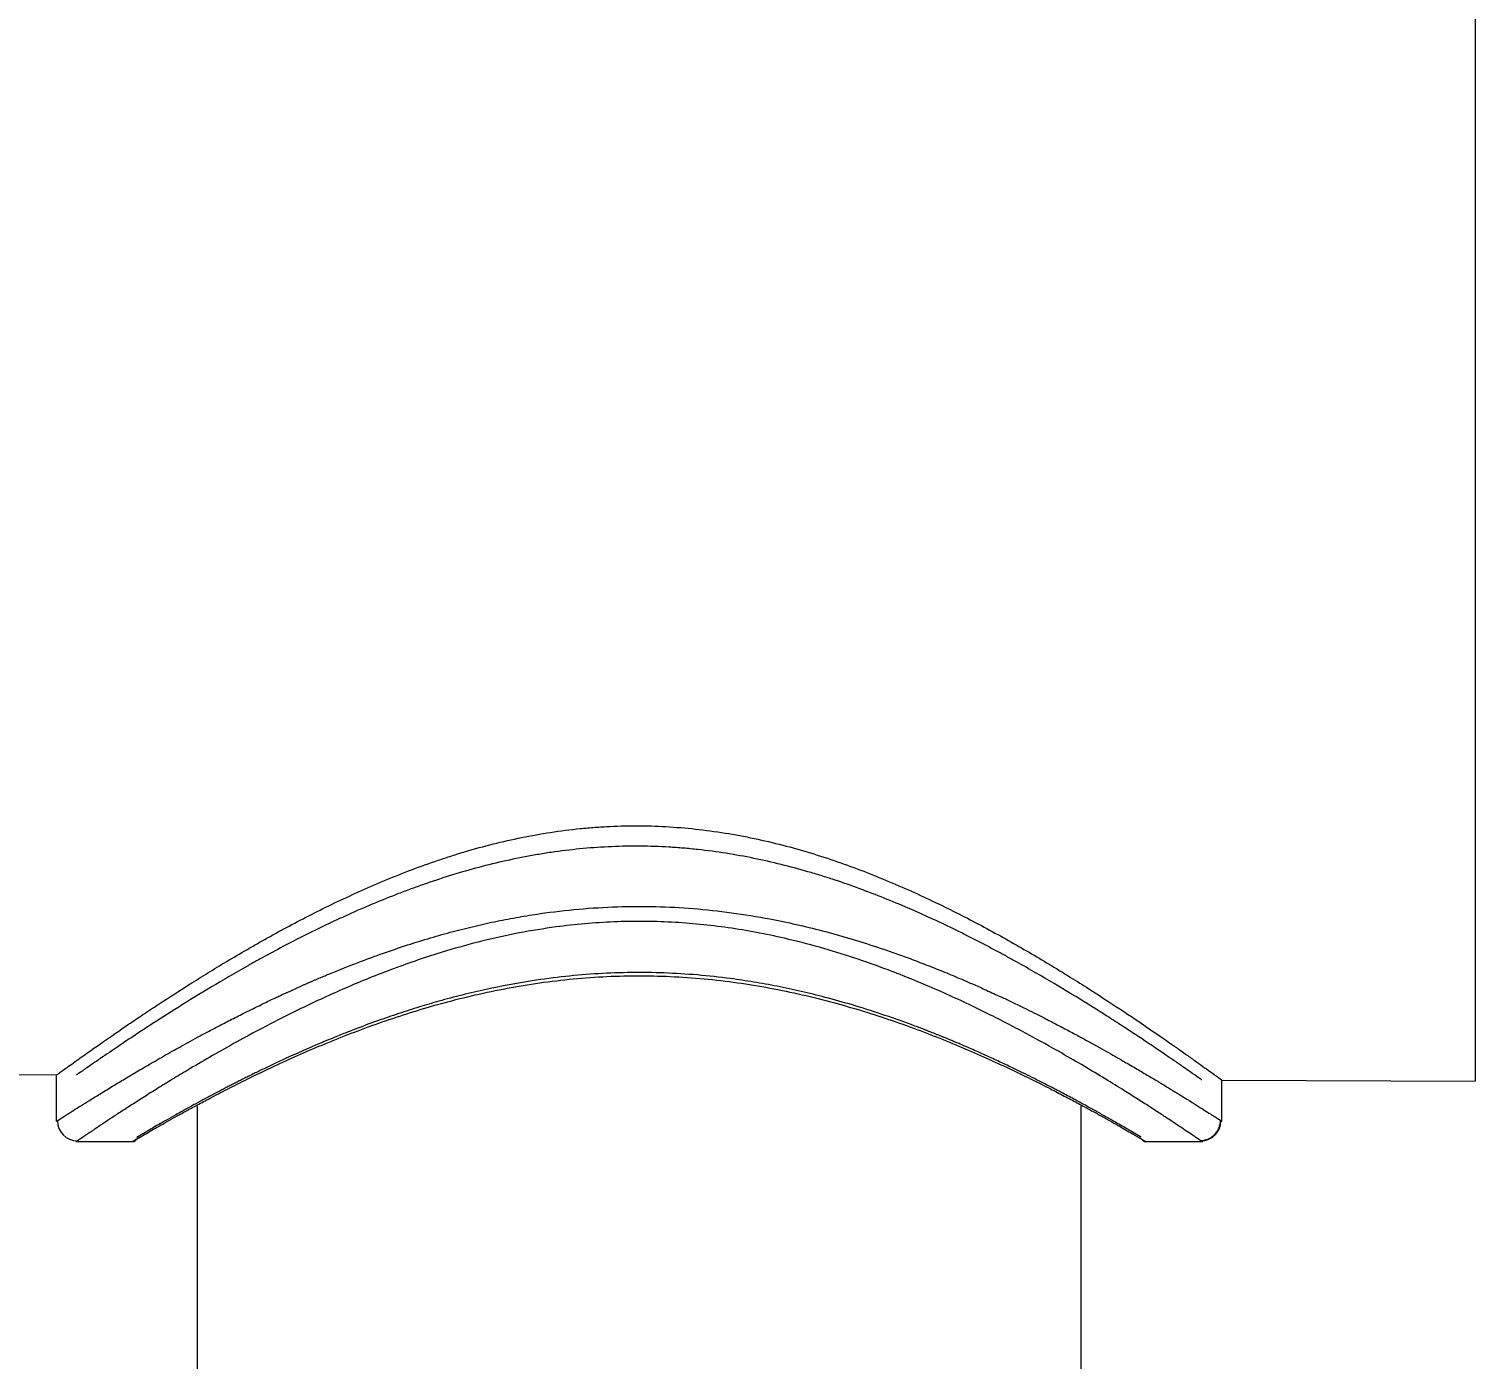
# Model space of a CAD drawing. Header units: millimetres. Extents: x 2433 to 4809, y -10272 to -6912.
# Drawn here: x 3178.81 to 3214.8, y -8598.64 to -8565.55 of the extents above; entities that cross this region are included whole.
import ezdxf

# ---------------------------------------------------------------- set-up
doc = ezdxf.new("R2010")
doc.units = ezdxf.units.MM
doc.layers.add('DIM', color=3, linetype='Continuous', lineweight=13)
doc.styles.add('ARIAL', font='arial.ttf')
doc.dimstyles.get("Standard").update_dxf_attribs({"dimtxt": 15, "dimasz": 15, "dimexe": 0.18, "dimexo": 0.0625, "dimgap": 4, "dimtad": 0, "dimtih": 1, "dimtoh": 1, "dimdec": 1, "dimdsep": 46, "dimtxsty": 'ARIAL', "dimcen": 0, "dimclrd": 3, "dimclre": 3, "dimclrt": 3, "dimadec": 0, "dimazin": 0, "dimtfac": 1, "dimtdec": 1, "dimtofl": 0, "dimtmove": 0, "dimatfit": 3, "dimfxl": 1, "dimtolj": 1, "dimtzin": 0, "dimarcsym": 0})

# ---------------------------------------------------------------- blocks, each defined once
blk = doc.blocks.new('*D43')
at = {"layer": 'Defpoints', "color": 0, "transparency": 16777216}
for p in [(3193.999, -7897.186), (3599.118, -9941.356), (3679.627, -9941.356)]:
    blk.add_point(p, dxfattribs=at)
at = {"layer": 'DIM', "color": 3, "lineweight": -2, "transparency": 16777216}
for p, q in [((3194.062, -7897.186), (3679.807, -7897.186)), ((3679.627, -7915.186), (3679.627, -8902.472)), ((3679.627, -9923.356), (3679.627, -8936.071)), ((3599.18, -9941.356), (3679.807, -9941.356))]:
    blk.add_line(p, q, dxfattribs=at)
at = {"layer": 'DIM', "color": 3, "transparency": 16777216}
for points in [[(3676.627, -7915.186), (3682.627, -7915.186), (3679.627, -7897.186)], [(3676.627, -9923.356), (3682.627, -9923.356), (3679.627, -9941.356)]]:
    blk.add_solid(points, dxfattribs=at)
at = {"layer": 'DIM', "color": 3, "transparency": 16777216, "insert": (3679.627, -8919.271), "char_height": 18, "attachment_point": 5, "style": 'ARIAL'}
blk.add_mtext('\\A1;(2280)', dxfattribs=at)

msp = doc.modelspace()

# ---------------------------------------------------------------- linework, layer by layer
at = {"linetype": 'Continuous', "lineweight": 18}
for p, q in [((3214.799, -8551.725), (3214.799, -8591.725)), ((3146.987, -8591.427), (3179.504, -8591.57)), ((3179.499, -8592.725), (3179.499, -8591.574)), ((3208.495, -8591.697), (3214.799, -8591.725)), ((3208.499, -8592.725), (3208.499, -8591.701)), ((3182.999, -8592.355), (3182.999, -9061.476)), ((3204.999, -9061.476), (3204.999, -8592.341)), ((3206.593, -8593.221), (3206.599, -8593.225)), ((3179.979, -8593.225), (3181.431, -8593.225)), ((3206.566, -8593.225), (3208.023, -8593.225))]:
    msp.add_line(p, q, dxfattribs=at)
for centre, major_axis, ratio, start_param, end_param in [((3180.022, -8592.71), (0.277, -0.416), 0.99765, 4.12589, 5.694515), ((3207.977, -8592.71), (0.277, 0.416), 0.997724, 3.730242, 5.298935), ((3181.405, -8593.122), (0.0507, -0.0862), 0.999408, 0.182879, 0.493111)]:
    msp.add_ellipse(centre, major_axis=major_axis, ratio=ratio, start_param=start_param, end_param=end_param, dxfattribs=at)
for points, knots in [([(3179.499, -8591.574), (3179.499, -8591.574), (3179.525, -8591.555), (3179.626, -8591.482), (3179.701, -8591.427), (3179.85, -8591.321), (3179.905, -8591.281), (3179.998, -8591.215), (3180.03, -8591.192), (3180.098, -8591.143), (3180.133, -8591.118), (3180.317, -8590.988), (3180.485, -8590.87), (3180.861, -8590.608), (3181.069, -8590.465), (3181.409, -8590.233), (3181.528, -8590.153), (3181.712, -8590.03), (3181.775, -8589.988), (3181.903, -8589.903), (3181.968, -8589.86), (3182.298, -8589.644), (3182.577, -8589.464), (3183.166, -8589.094), (3183.475, -8588.904), (3183.962, -8588.614), (3184.128, -8588.517), (3184.382, -8588.37), (3184.468, -8588.321), (3184.642, -8588.222), (3184.73, -8588.173), (3185.173, -8587.927), (3185.54, -8587.732), (3186.295, -8587.35), (3186.685, -8587.163), (3187.491, -8586.803), (3187.907, -8586.629), (3188.554, -8586.385), (3188.773, -8586.306), (3189.108, -8586.192), (3189.221, -8586.155), (3189.448, -8586.083), (3189.561, -8586.048), (3190.133, -8585.879), (3190.599, -8585.761), (3191.55, -8585.567), (3192.035, -8585.492), (3192.592, -8585.436), (3192.654, -8585.43), (3192.779, -8585.419), (3192.966, -8585.404), (3193.152, -8585.393), (3193.524, -8585.375), (3193.771, -8585.37), (3194.513, -8585.376), (3195.004, -8585.407), (3195.739, -8585.492), (3195.984, -8585.526), (3196.289, -8585.577), (3196.35, -8585.588), (3196.471, -8585.61), (3196.653, -8585.644), (3196.833, -8585.681), (3197.429, -8585.81), (3197.892, -8585.934), (3198.797, -8586.214), (3199.238, -8586.369), (3199.776, -8586.578), (3199.937, -8586.642), (3200.096, -8586.708), (3200.202, -8586.752), (3200.255, -8586.774), (3200.518, -8586.885), (3200.724, -8586.976), (3201.33, -8587.254), (3201.72, -8587.444), (3202.472, -8587.831), (3202.835, -8588.028), (3203.536, -8588.422), (3203.874, -8588.619), (3204.24, -8588.84), (3204.28, -8588.864), (3204.361, -8588.913), (3204.401, -8588.937), (3204.521, -8589.01), (3204.757, -8589.156), (3204.983, -8589.298), (3205.423, -8589.577), (3205.7, -8589.757), (3206.221, -8590.102), (3206.464, -8590.266), (3206.918, -8590.576), (3207.127, -8590.721), (3207.342, -8590.872), (3207.365, -8590.888), (3207.412, -8590.921), (3207.48, -8590.969), (3207.632, -8591.077), (3207.75, -8591.161), (3207.969, -8591.317), (3208.093, -8591.406), (3208.243, -8591.515), (3208.287, -8591.547), (3208.345, -8591.588), (3208.362, -8591.601), (3208.386, -8591.619), (3208.394, -8591.624), (3208.409, -8591.635), (3208.415, -8591.64), (3208.473, -8591.682), (3208.499, -8591.701), (3208.499, -8591.701)], [0, 0, 0, 0, 0.031252, 0.031252, 0.062505, 0.062505, 0.078131, 0.078131, 0.085944, 0.085944, 0.093757, 0.093757, 0.12501, 0.12501, 0.156262, 0.156262, 0.171888, 0.171888, 0.179701, 0.179701, 0.187515, 0.187515, 0.218767, 0.218767, 0.250019, 0.250019, 0.265646, 0.265646, 0.273459, 0.273459, 0.281272, 0.281272, 0.312524, 0.312524, 0.343777, 0.343777, 0.375029, 0.375029, 0.390655, 0.390655, 0.398468, 0.398468, 0.406281, 0.406281, 0.437534, 0.437534, 0.468786, 0.468786, 0.472693, 0.472693, 0.476599, 0.484413, 0.484413, 0.500039, 0.500039, 0.531291, 0.531291, 0.546917, 0.546917, 0.550824, 0.550824, 0.55473, 0.562544, 0.562544, 0.593796, 0.593796, 0.625048, 0.625048, 0.632862, 0.636768, 0.636768, 0.640675, 0.640675, 0.656301, 0.656301, 0.687553, 0.687553, 0.718806, 0.718806, 0.750058, 0.750058, 0.753965, 0.753965, 0.757871, 0.757871, 0.765684, 0.781311, 0.781311, 0.812563, 0.812563, 0.843815, 0.843815, 0.875068, 0.875068, 0.878974, 0.878974, 0.882881, 0.890694, 0.90632, 0.90632, 0.937573, 0.937573, 0.953199, 0.953199, 0.961012, 0.961012, 0.964919, 0.964919, 0.968825, 0.968825, 1, 1, 1, 1]), ([(3207.999, -8591.695), (3207.999, -8591.695), (3207.975, -8591.678), (3207.878, -8591.61), (3207.806, -8591.559), (3207.664, -8591.46), (3207.611, -8591.423), (3207.522, -8591.362), (3207.476, -8591.329), (3207.426, -8591.295), (3207.392, -8591.272), (3207.375, -8591.26), (3207.217, -8591.151), (3207.055, -8591.04), (3206.694, -8590.797), (3206.495, -8590.663), (3206.167, -8590.448), (3206.054, -8590.373), (3205.876, -8590.258), (3205.816, -8590.22), (3205.723, -8590.16), (3205.692, -8590.14), (3205.63, -8590.1), (3205.598, -8590.08), (3205.312, -8589.899), (3205.043, -8589.731), (3204.476, -8589.386), (3204.178, -8589.209), (3203.709, -8588.939), (3203.549, -8588.848), (3203.303, -8588.711), (3203.179, -8588.643), (3203.052, -8588.574), (3202.968, -8588.528), (3202.925, -8588.505), (3202.539, -8588.299), (3202.186, -8588.117), (3201.456, -8587.761), (3201.079, -8587.587), (3200.302, -8587.251), (3199.901, -8587.09), (3199.279, -8586.862), (3199.068, -8586.788), (3198.799, -8586.699), (3198.745, -8586.682), (3198.637, -8586.647), (3198.582, -8586.63), (3198.419, -8586.579), (3198.309, -8586.546), (3197.758, -8586.387), (3197.31, -8586.275), (3196.397, -8586.089), (3195.932, -8586.015), (3195.34, -8585.951), (3195.22, -8585.939), (3195.041, -8585.924), (3194.981, -8585.92), (3194.861, -8585.911), (3194.562, -8585.892), (3194.264, -8585.882), (3193.55, -8585.876), (3193.077, -8585.896), (3192.371, -8585.961), (3192.136, -8585.989), (3191.784, -8586.038), (3191.667, -8586.056), (3191.492, -8586.085), (3191.434, -8586.095), (3191.317, -8586.115), (3191.259, -8586.126), (3190.738, -8586.224), (3190.287, -8586.33), (3189.406, -8586.573), (3188.976, -8586.71), (3188.503, -8586.878), (3188.451, -8586.896), (3188.347, -8586.934), (3188.294, -8586.953), (3188.139, -8587.011), (3188.036, -8587.051), (3187.73, -8587.169), (3187.53, -8587.251), (3186.941, -8587.499), (3186.563, -8587.671), (3185.831, -8588.021), (3185.478, -8588.199), (3184.966, -8588.469), (3184.798, -8588.559), (3184.552, -8588.695), (3184.47, -8588.74), (3184.309, -8588.83), (3184.228, -8588.875), (3183.833, -8589.099), (3183.534, -8589.275), (3182.966, -8589.617), (3182.698, -8589.782), (3182.194, -8590.1), (3181.958, -8590.251), (3181.629, -8590.466), (3181.523, -8590.536), (3181.371, -8590.636), (3181.321, -8590.669), (3181.225, -8590.733), (3181.178, -8590.765), (3180.95, -8590.917), (3180.789, -8591.027), (3180.509, -8591.219), (3180.39, -8591.301), (3180.245, -8591.401), (3180.202, -8591.43), (3180.156, -8591.463), (3180.148, -8591.469), (3180.131, -8591.48), (3180.107, -8591.497), (3180.086, -8591.512), (3180.024, -8591.555), (3179.999, -8591.572), (3179.999, -8591.572)], [0, 0, 0, 0, 0.03125, 0.03125, 0.0625, 0.0625, 0.078125, 0.078125, 0.085938, 0.089844, 0.089844, 0.09375, 0.09375, 0.125, 0.125, 0.15625, 0.15625, 0.171875, 0.171875, 0.179688, 0.179688, 0.183594, 0.183594, 0.1875, 0.1875, 0.21875, 0.21875, 0.25, 0.25, 0.265625, 0.265625, 0.273438, 0.277344, 0.277344, 0.28125, 0.28125, 0.3125, 0.3125, 0.34375, 0.34375, 0.375, 0.375, 0.390625, 0.390625, 0.394531, 0.394531, 0.398438, 0.398438, 0.40625, 0.40625, 0.4375, 0.4375, 0.46875, 0.46875, 0.476563, 0.476563, 0.480469, 0.480469, 0.484375, 0.5, 0.5, 0.53125, 0.53125, 0.546875, 0.546875, 0.554688, 0.554688, 0.558594, 0.558594, 0.5625, 0.5625, 0.59375, 0.59375, 0.625, 0.625, 0.628906, 0.628906, 0.632813, 0.632813, 0.640625, 0.640625, 0.65625, 0.65625, 0.6875, 0.6875, 0.71875, 0.71875, 0.734375, 0.734375, 0.742188, 0.742188, 0.75, 0.75, 0.78125, 0.78125, 0.8125, 0.8125, 0.84375, 0.84375, 0.859375, 0.859375, 0.867188, 0.867188, 0.875, 0.875, 0.90625, 0.90625, 0.9375, 0.9375, 0.953125, 0.953125, 0.957031, 0.957031, 0.960938, 0.96875, 0.96875, 1, 1, 1, 1]), ([(3181.405, -8593.222), (3181.405, -8593.222), (3181.404, -8593.223), (3181.402, -8593.223), (3181.402, -8593.224), (3181.401, -8593.224), (3181.4, -8593.225), (3181.4, -8593.225), (3181.399, -8593.225), (3181.399, -8593.225), (3181.4, -8593.225), (3181.4, -8593.225), (3181.4, -8593.225), (3181.401, -8593.224), (3181.402, -8593.224), (3181.403, -8593.223), (3181.404, -8593.222), (3181.405, -8593.222), (3181.407, -8593.221), (3181.409, -8593.22), (3181.411, -8593.218), (3181.413, -8593.217), (3181.415, -8593.216), (3181.418, -8593.214), (3181.42, -8593.213), (3181.423, -8593.211), (3181.426, -8593.209), (3181.429, -8593.207), (3181.433, -8593.206), (3181.436, -8593.203), (3181.44, -8593.201), (3181.444, -8593.199), (3181.448, -8593.196), (3181.452, -8593.194), (3181.457, -8593.191), (3181.461, -8593.189), (3181.466, -8593.186), (3181.471, -8593.183), (3181.476, -8593.18), (3181.482, -8593.177), (3181.487, -8593.173), (3181.493, -8593.17), (3181.499, -8593.166), (3181.505, -8593.163), (3181.511, -8593.159), (3181.518, -8593.155), (3181.524, -8593.151), (3181.531, -8593.147), (3181.538, -8593.143), (3181.545, -8593.139), (3181.553, -8593.135), (3181.56, -8593.13), (3181.568, -8593.126), (3181.576, -8593.121), (3181.616, -8593.097), (3181.701, -8593.048), (3181.854, -8592.959), (3182.037, -8592.854), (3182.248, -8592.734), (3182.486, -8592.601), (3182.75, -8592.455), (3183.041, -8592.297), (3183.392, -8592.11), (3183.81, -8591.893), (3184.307, -8591.644), (3184.843, -8591.386), (3185.417, -8591.122), (3186.024, -8590.859), (3186.666, -8590.598), (3187.337, -8590.344), (3188.036, -8590.103), (3188.765, -8589.877), (3189.524, -8589.67), (3190.309, -8589.489), (3191.114, -8589.337), (3191.936, -8589.22), (3192.775, -8589.14), (3193.616, -8589.101), (3194.46, -8589.103), (3195.302, -8589.146), (3196.135, -8589.229), (3196.955, -8589.349), (3197.761, -8589.504), (3198.544, -8589.688), (3199.303, -8589.897), (3200.034, -8590.126), (3200.736, -8590.371), (3201.406, -8590.626), (3202.042, -8590.887), (3202.646, -8591.151), (3203.215, -8591.414), (3203.747, -8591.671), (3204.199, -8591.898), (3204.581, -8592.096), (3204.9, -8592.266), (3205.193, -8592.424), (3205.462, -8592.573), (3205.706, -8592.709), (3205.922, -8592.831), (3206.109, -8592.938), (3206.223, -8593.005), (3206.286, -8593.041), (3206.309, -8593.054), (3206.331, -8593.067), (3206.352, -8593.08), (3206.372, -8593.092), (3206.392, -8593.103), (3206.41, -8593.114), (3206.428, -8593.124), (3206.445, -8593.134), (3206.461, -8593.143), (3206.476, -8593.152), (3206.49, -8593.161), (3206.504, -8593.169), (3206.516, -8593.176), (3206.528, -8593.183), (3206.539, -8593.189), (3206.548, -8593.195), (3206.557, -8593.2), (3206.566, -8593.205), (3206.573, -8593.209), (3206.579, -8593.213), (3206.585, -8593.216), (3206.589, -8593.219), (3206.592, -8593.221), (3206.593, -8593.221)], [0, 0, 0, 0, 0.001182, 0.002364, 0.003545, 0.004726, 0.005907, 0.007087, 0.008268, 0.009448, 0.010628, 0.011808, 0.012988, 0.014168, 0.015347, 0.016527, 0.017706, 0.018885, 0.020065, 0.021244, 0.022423, 0.023603, 0.024782, 0.025961, 0.027141, 0.02832, 0.0295, 0.03068, 0.03186, 0.03304, 0.03422, 0.0354, 0.036581, 0.037762, 0.038943, 0.040124, 0.041306, 0.042488, 0.04367, 0.044852, 0.046035, 0.047218, 0.048402, 0.049586, 0.05077, 0.051955, 0.05314, 0.054325, 0.055512, 0.056698, 0.057885, 0.059073, 0.060261, 0.06145, 0.062639, 0.078202, 0.093807, 0.109491, 0.125289, 0.140807, 0.156377, 0.172028, 0.187793, 0.208567, 0.229359, 0.250236, 0.271229, 0.292071, 0.312834, 0.333838, 0.354525, 0.374979, 0.396197, 0.41703, 0.437587, 0.458647, 0.479457, 0.500155, 0.520847, 0.541572, 0.562471, 0.583068, 0.603916, 0.625134, 0.645729, 0.666593, 0.687815, 0.708473, 0.729264, 0.750259, 0.771118, 0.791936, 0.812782, 0.82849, 0.844096, 0.859632, 0.875126, 0.890852, 0.906459, 0.921982, 0.937455, 0.940083, 0.942707, 0.945329, 0.947947, 0.950563, 0.953177, 0.955788, 0.958397, 0.961004, 0.96361, 0.966213, 0.968816, 0.971417, 0.974017, 0.976616, 0.979215, 0.981813, 0.984411, 0.987008, 0.989606, 0.992204, 0.994802, 0.997401, 1, 1, 1, 1]), ([(3206.493, -8593.121), (3206.493, -8593.121), (3206.491, -8593.12), (3206.489, -8593.119), (3206.487, -8593.118), (3206.485, -8593.116), (3206.482, -8593.115), (3206.479, -8593.113), (3206.476, -8593.111), (3206.472, -8593.109), (3206.469, -8593.107), (3206.465, -8593.105), (3206.461, -8593.102), (3206.456, -8593.099), (3206.452, -8593.097), (3206.447, -8593.094), (3206.442, -8593.091), (3206.437, -8593.088), (3206.431, -8593.085), (3206.425, -8593.081), (3206.419, -8593.078), (3206.413, -8593.074), (3206.407, -8593.07), (3206.4, -8593.066), (3206.393, -8593.062), (3206.386, -8593.058), (3206.378, -8593.053), (3206.371, -8593.049), (3206.363, -8593.044), (3206.355, -8593.04), (3206.346, -8593.035), (3206.338, -8593.03), (3206.329, -8593.024), (3206.32, -8593.019), (3206.311, -8593.014), (3206.301, -8593.008), (3206.291, -8593.002), (3206.281, -8592.996), (3206.271, -8592.99), (3206.261, -8592.984), (3206.25, -8592.978), (3206.239, -8592.972), (3206.228, -8592.965), (3206.216, -8592.958), (3206.205, -8592.952), (3206.193, -8592.945), (3206.181, -8592.937), (3206.127, -8592.906), (3206.022, -8592.845), (3205.841, -8592.741), (3205.629, -8592.62), (3205.393, -8592.488), (3205.135, -8592.345), (3204.855, -8592.192), (3204.538, -8592.023), (3204.246, -8591.871), (3203.99, -8591.74), (3203.777, -8591.632), (3203.536, -8591.513), (3203.264, -8591.381), (3202.96, -8591.238), (3202.679, -8591.109), (3202.442, -8591.002), (3202.269, -8590.926), (3202.119, -8590.861), (3201.993, -8590.807), (3201.891, -8590.764), (3201.815, -8590.732), (3201.765, -8590.711), (3201.715, -8590.69), (3201.657, -8590.667), (3201.583, -8590.636), (3201.509, -8590.606), (3201.437, -8590.577), (3201.365, -8590.549), (3201.294, -8590.521), (3201.225, -8590.493), (3201.156, -8590.467), (3201.088, -8590.44), (3201.022, -8590.415), (3200.956, -8590.39), (3200.892, -8590.366), (3200.829, -8590.342), (3200.545, -8590.237), (3200.046, -8590.061), (3199.33, -8589.834), (3198.663, -8589.646), (3198.038, -8589.492), (3197.443, -8589.364), (3196.857, -8589.258), (3196.195, -8589.159), (3195.453, -8589.078), (3194.627, -8589.028), (3193.805, -8589.017), (3192.983, -8589.047), (3192.158, -8589.116), (3191.219, -8589.238), (3190.158, -8589.439), (3189.23, -8589.672), (3188.515, -8589.883), (3188.004, -8590.046), (3187.47, -8590.23), (3187.017, -8590.398), (3186.636, -8590.547), (3186.32, -8590.675), (3186.024, -8590.799), (3185.761, -8590.912), (3185.54, -8591.01), (3185.323, -8591.107), (3185.134, -8591.194), (3184.971, -8591.271), (3184.833, -8591.336), (3184.7, -8591.4), (3184.571, -8591.462), (3184.448, -8591.522), (3184.328, -8591.581), (3184.214, -8591.638), (3184.103, -8591.693), (3183.997, -8591.747), (3183.895, -8591.799), (3183.796, -8591.849), (3183.702, -8591.898), (3183.546, -8591.979), (3183.335, -8592.09), (3183.084, -8592.225), (3182.857, -8592.349), (3182.652, -8592.462), (3182.443, -8592.579), (3182.236, -8592.696), (3182.04, -8592.809), (3181.876, -8592.904), (3181.778, -8592.961), (3181.726, -8592.991), (3181.707, -8593.003), (3181.688, -8593.014), (3181.67, -8593.024), (3181.654, -8593.034), (3181.638, -8593.043), (3181.623, -8593.052), (3181.609, -8593.06), (3181.595, -8593.068), (3181.583, -8593.076), (3181.571, -8593.082), (3181.561, -8593.089), (3181.551, -8593.095), (3181.542, -8593.1), (3181.534, -8593.105), (3181.526, -8593.109), (3181.52, -8593.113), (3181.515, -8593.116), (3181.51, -8593.119), (3181.506, -8593.121), (3181.503, -8593.123), (3181.501, -8593.124), (3181.5, -8593.125), (3181.5, -8593.125), (3181.499, -8593.125)], [0, 0, 0, 0, 0.001338, 0.002676, 0.004016, 0.005356, 0.006698, 0.00804, 0.009383, 0.010727, 0.012072, 0.013417, 0.014764, 0.016112, 0.01746, 0.01881, 0.020161, 0.021512, 0.022865, 0.024218, 0.025573, 0.026928, 0.028285, 0.029642, 0.031001, 0.032361, 0.033721, 0.035083, 0.036446, 0.03781, 0.039175, 0.040541, 0.041908, 0.043277, 0.044646, 0.046016, 0.047388, 0.048761, 0.050135, 0.05151, 0.052886, 0.054264, 0.055643, 0.057022, 0.058404, 0.059786, 0.061169, 0.062554, 0.077597, 0.092992, 0.108748, 0.124873, 0.139415, 0.154653, 0.170593, 0.187237, 0.195518, 0.204654, 0.214646, 0.225494, 0.237197, 0.249756, 0.256763, 0.262884, 0.26812, 0.272471, 0.275936, 0.278516, 0.280211, 0.28102, 0.283536, 0.286008, 0.288436, 0.290819, 0.293159, 0.295454, 0.297704, 0.299911, 0.302073, 0.304191, 0.306265, 0.308295, 0.31028, 0.312221, 0.334949, 0.355844, 0.374915, 0.39137, 0.407291, 0.42269, 0.437579, 0.458632, 0.479389, 0.499895, 0.520391, 0.541245, 0.562501, 0.592625, 0.625084, 0.638915, 0.653885, 0.669997, 0.687254, 0.696346, 0.706772, 0.718532, 0.726363, 0.734194, 0.742025, 0.749857, 0.755252, 0.760548, 0.765744, 0.770842, 0.77584, 0.780739, 0.785539, 0.790239, 0.794841, 0.799344, 0.803748, 0.808052, 0.812258, 0.825587, 0.838507, 0.851019, 0.863127, 0.874833, 0.890987, 0.906806, 0.9223, 0.937479, 0.94012, 0.942757, 0.945391, 0.948021, 0.950648, 0.953272, 0.955892, 0.958509, 0.961123, 0.963734, 0.966342, 0.968947, 0.97155, 0.974149, 0.976745, 0.979339, 0.981931, 0.984519, 0.987105, 0.989689, 0.99227, 0.994849, 0.997426, 1, 1, 1, 1]), ([(3207.965, -8593.202), (3208.03, -8593.201), (3208.123, -8593.183), (3208.24, -8593.122), (3208.32, -8593.057), (3208.384, -8592.978), (3208.445, -8592.861), (3208.463, -8592.767), (3208.464, -8592.702)], [0, 0, 0, 0, 0.239536, 0.368422, 0.500021, 0.631617, 0.760493, 1, 1, 1, 1]), ([(3179.999, -8593.225), (3179.999, -8593.225), (3179.999, -8593.225), (3180, -8593.225), (3180, -8593.225), (3180.001, -8593.224), (3180.002, -8593.224), (3180.003, -8593.223), (3180.004, -8593.222), (3180.006, -8593.221), (3180.007, -8593.22), (3180.009, -8593.218), (3180.012, -8593.217), (3180.014, -8593.215), (3180.017, -8593.213), (3180.019, -8593.211), (3180.022, -8593.209), (3180.026, -8593.207), (3180.029, -8593.205), (3180.032, -8593.203), (3180.033, -8593.202)], [0, 0, 0, 0, 0.032691, 0.089952, 0.14721, 0.204467, 0.261722, 0.318978, 0.376234, 0.433491, 0.490751, 0.548014, 0.605281, 0.662553, 0.719831, 0.777116, 0.834408, 0.891709, 0.949018, 1, 1, 1, 1]), ([(3181.574, -8593.122), (3181.572, -8593.124), (3181.564, -8593.128), (3181.551, -8593.136), (3181.535, -8593.145), (3181.52, -8593.154), (3181.506, -8593.162), (3181.492, -8593.17), (3181.48, -8593.177), (3181.469, -8593.184), (3181.458, -8593.19), (3181.449, -8593.196), (3181.443, -8593.199), (3181.441, -8593.201)], [0, 0, 0, 0, 0.036271, 0.13408, 0.231823, 0.329508, 0.427139, 0.524726, 0.622273, 0.719788, 0.817278, 0.914748, 1, 1, 1, 1]), ([(3207.999, -8593.225), (3207.999, -8593.225), (3207.999, -8593.225), (3207.999, -8593.225), (3207.999, -8593.225), (3207.998, -8593.224), (3207.997, -8593.223), (3207.996, -8593.223), (3207.994, -8593.222), (3207.993, -8593.221), (3207.991, -8593.219), (3207.989, -8593.218), (3207.987, -8593.216), (3207.984, -8593.215), (3207.982, -8593.213), (3207.979, -8593.211), (3207.975, -8593.209), (3207.972, -8593.206), (3207.969, -8593.204), (3207.966, -8593.203), (3207.965, -8593.202)], [0, 0, 0, 0, 0.0479, 0.104302, 0.160701, 0.217098, 0.273495, 0.329891, 0.386288, 0.442687, 0.499088, 0.555493, 0.611902, 0.668316, 0.724736, 0.781162, 0.837596, 0.894039, 0.950491, 1, 1, 1, 1])]:
    msp.add_open_spline(points, degree=3, knots=knots, dxfattribs=at)
at = {"linetype": 'Continuous', "lineweight": 13}
for points, knots in [([(3179.523, -8592.71), (3179.524, -8592.709), (3179.526, -8592.708), (3179.53, -8592.706), (3179.533, -8592.704), (3179.537, -8592.701), (3179.541, -8592.699), (3179.545, -8592.696), (3179.549, -8592.693), (3179.554, -8592.69), (3179.559, -8592.687), (3179.563, -8592.684), (3179.569, -8592.681), (3179.574, -8592.677), (3179.579, -8592.674), (3179.585, -8592.67), (3179.591, -8592.666), (3179.597, -8592.662), (3179.604, -8592.658), (3179.61, -8592.654), (3179.617, -8592.65), (3179.624, -8592.645), (3179.631, -8592.641), (3179.638, -8592.636), (3179.646, -8592.631), (3179.654, -8592.626), (3179.662, -8592.621), (3179.67, -8592.616), (3179.678, -8592.61), (3179.687, -8592.605), (3179.696, -8592.599), (3179.705, -8592.593), (3179.714, -8592.588), (3179.723, -8592.582), (3179.733, -8592.575), (3179.743, -8592.569), (3179.753, -8592.563), (3179.763, -8592.556), (3179.773, -8592.55), (3179.784, -8592.543), (3179.795, -8592.536), (3179.806, -8592.529), (3179.817, -8592.522), (3179.829, -8592.514), (3179.84, -8592.507), (3179.852, -8592.5), (3179.864, -8592.492), (3179.877, -8592.484), (3179.889, -8592.476), (3179.902, -8592.468), (3179.915, -8592.46), (3179.928, -8592.452), (3179.941, -8592.443), (3179.955, -8592.435), (3180.022, -8592.392), (3180.154, -8592.309), (3180.38, -8592.168), (3180.642, -8592.006), (3180.93, -8591.831), (3181.242, -8591.642), (3181.578, -8591.443), (3181.957, -8591.223), (3182.293, -8591.031), (3182.571, -8590.875), (3182.781, -8590.759), (3183.013, -8590.632), (3183.271, -8590.494), (3183.554, -8590.344), (3183.864, -8590.184), (3184.15, -8590.039), (3184.394, -8589.919), (3184.578, -8589.829), (3184.74, -8589.751), (3184.881, -8589.684), (3184.999, -8589.629), (3185.093, -8589.584), (3185.164, -8589.552), (3185.21, -8589.53), (3185.257, -8589.508), (3185.313, -8589.483), (3185.385, -8589.45), (3185.456, -8589.418), (3185.527, -8589.386), (3185.596, -8589.355), (3185.665, -8589.325), (3185.733, -8589.295), (3185.8, -8589.266), (3185.866, -8589.237), (3185.932, -8589.209), (3185.996, -8589.181), (3186.06, -8589.154), (3186.122, -8589.128), (3186.184, -8589.102), (3186.244, -8589.076), (3186.304, -8589.052), (3186.555, -8588.948), (3186.992, -8588.775), (3187.618, -8588.544), (3188.219, -8588.34), (3188.798, -8588.161), (3189.36, -8588.003), (3189.913, -8587.865), (3190.459, -8587.744), (3190.998, -8587.641), (3191.673, -8587.532), (3192.491, -8587.437), (3193.453, -8587.378), (3194.407, -8587.373), (3195.356, -8587.424), (3196.307, -8587.527), (3197.384, -8587.703), (3198.601, -8587.981), (3199.592, -8588.276), (3200.275, -8588.509), (3200.651, -8588.643), (3201.043, -8588.791), (3201.45, -8588.951), (3201.871, -8589.124), (3202.254, -8589.289), (3202.618, -8589.451), (3202.978, -8589.617), (3203.326, -8589.782), (3203.632, -8589.932), (3203.867, -8590.049), (3204.064, -8590.148), (3204.223, -8590.23), (3204.421, -8590.333), (3204.662, -8590.459), (3204.946, -8590.611), (3205.209, -8590.754), (3205.453, -8590.889), (3205.678, -8591.015), (3205.884, -8591.133), (3206.123, -8591.27), (3206.389, -8591.425), (3206.674, -8591.593), (3206.933, -8591.748), (3207.168, -8591.89), (3207.408, -8592.037), (3207.646, -8592.184), (3207.872, -8592.326), (3208.062, -8592.446), (3208.174, -8592.517), (3208.234, -8592.555), (3208.255, -8592.568), (3208.275, -8592.581), (3208.294, -8592.593), (3208.312, -8592.605), (3208.33, -8592.616), (3208.347, -8592.627), (3208.362, -8592.637), (3208.377, -8592.647), (3208.391, -8592.656), (3208.404, -8592.664), (3208.417, -8592.672), (3208.428, -8592.679), (3208.439, -8592.686), (3208.449, -8592.692), (3208.457, -8592.698), (3208.465, -8592.703), (3208.473, -8592.708), (3208.479, -8592.712), (3208.484, -8592.715), (3208.489, -8592.718), (3208.493, -8592.721), (3208.496, -8592.723), (3208.498, -8592.724), (3208.499, -8592.725), (3208.499, -8592.725), (3208.499, -8592.725)], [0, 0, 0, 0, 0.001156, 0.002313, 0.00347, 0.004629, 0.005788, 0.006948, 0.008108, 0.00927, 0.010432, 0.011595, 0.012759, 0.013923, 0.015089, 0.016255, 0.017422, 0.01859, 0.019759, 0.020928, 0.022099, 0.02327, 0.024442, 0.025615, 0.026789, 0.027964, 0.029139, 0.030316, 0.031493, 0.032672, 0.033851, 0.035031, 0.036212, 0.037394, 0.038577, 0.039761, 0.040946, 0.042132, 0.043319, 0.044506, 0.045695, 0.046885, 0.048075, 0.049267, 0.05046, 0.051653, 0.052848, 0.054044, 0.055241, 0.056438, 0.057637, 0.058837, 0.060038, 0.06124, 0.062443, 0.077542, 0.093006, 0.108847, 0.125074, 0.139659, 0.154943, 0.170931, 0.187625, 0.194685, 0.202363, 0.210659, 0.219574, 0.229106, 0.239257, 0.250027, 0.256339, 0.261942, 0.266837, 0.271022, 0.274498, 0.277265, 0.279323, 0.280672, 0.281312, 0.28341, 0.285476, 0.287511, 0.289512, 0.291482, 0.29342, 0.295325, 0.297199, 0.29904, 0.300849, 0.302626, 0.30437, 0.306083, 0.307763, 0.309412, 0.311028, 0.312612, 0.329716, 0.345756, 0.360734, 0.374655, 0.387924, 0.400815, 0.413336, 0.425495, 0.4373, 0.458472, 0.479332, 0.499944, 0.520283, 0.541086, 0.562412, 0.592296, 0.624927, 0.633865, 0.643401, 0.653536, 0.664271, 0.675606, 0.687542, 0.696093, 0.706499, 0.718761, 0.727172, 0.734499, 0.740741, 0.745899, 0.749973, 0.760181, 0.769965, 0.779326, 0.788263, 0.796776, 0.804867, 0.812534, 0.825691, 0.838476, 0.850892, 0.862942, 0.87463, 0.890762, 0.906573, 0.922073, 0.937275, 0.93972, 0.942162, 0.944602, 0.947038, 0.949471, 0.951902, 0.95433, 0.956755, 0.959177, 0.961597, 0.964014, 0.966429, 0.968841, 0.97125, 0.973658, 0.976063, 0.978466, 0.980866, 0.983265, 0.985661, 0.988056, 0.990448, 0.992839, 0.995228, 0.997615, 1, 1, 1, 1]), ([(3207.965, -8593.202), (3207.965, -8593.202), (3207.964, -8593.201), (3207.961, -8593.199), (3207.956, -8593.196), (3207.952, -8593.193), (3207.947, -8593.19), (3207.942, -8593.186), (3207.937, -8593.183), (3207.932, -8593.179), (3207.926, -8593.175), (3207.921, -8593.171), (3207.915, -8593.167), (3207.908, -8593.163), (3207.902, -8593.159), (3207.895, -8593.154), (3207.889, -8593.15), (3207.881, -8593.145), (3207.874, -8593.14), (3207.867, -8593.135), (3207.859, -8593.129), (3207.82, -8593.103), (3207.738, -8593.048), (3207.586, -8592.945), (3207.4, -8592.821), (3207.183, -8592.677), (3206.936, -8592.515), (3206.66, -8592.336), (3206.354, -8592.14), (3205.984, -8591.907), (3205.539, -8591.633), (3205.011, -8591.316), (3204.342, -8590.929), (3203.512, -8590.471), (3202.486, -8589.946), (3201.384, -8589.433), (3200.325, -8589), (3199.356, -8588.656), (3198.495, -8588.391), (3197.681, -8588.181), (3196.921, -8588.022), (3196.217, -8587.905), (3195.513, -8587.82), (3194.802, -8587.766), (3194.086, -8587.745), (3193.365, -8587.758), (3192.644, -8587.805), (3191.857, -8587.893), (3191.005, -8588.032), (3190.093, -8588.233), (3189.067, -8588.516), (3187.941, -8588.895), (3186.759, -8589.371), (3185.643, -8589.882), (3184.727, -8590.347), (3183.978, -8590.751), (3183.379, -8591.088), (3182.866, -8591.389), (3182.43, -8591.652), (3182.063, -8591.878), (3181.724, -8592.09), (3181.411, -8592.29), (3181.125, -8592.474), (3180.869, -8592.642), (3180.645, -8592.79), (3180.507, -8592.882), (3180.432, -8592.933), (3180.405, -8592.95), (3180.38, -8592.967), (3180.355, -8592.984), (3180.332, -8593), (3180.309, -8593.015), (3180.287, -8593.03), (3180.265, -8593.045), (3180.245, -8593.058), (3180.225, -8593.072), (3180.206, -8593.084), (3180.188, -8593.097), (3180.171, -8593.108), (3180.155, -8593.119), (3180.139, -8593.13), (3180.124, -8593.14), (3180.111, -8593.149), (3180.097, -8593.158), (3180.085, -8593.167), (3180.074, -8593.175), (3180.063, -8593.182), (3180.053, -8593.188), (3180.044, -8593.195), (3180.036, -8593.2), (3180.029, -8593.205), (3180.024, -8593.208), (3180.022, -8593.21)], [0, 0, 0, 0, 0.000158, 0.00144, 0.002723, 0.004006, 0.005289, 0.006573, 0.007857, 0.009141, 0.010426, 0.011711, 0.012997, 0.014282, 0.015569, 0.016856, 0.018143, 0.019431, 0.02072, 0.022009, 0.023298, 0.024588, 0.040735, 0.056939, 0.073235, 0.08966, 0.105727, 0.121871, 0.138125, 0.154519, 0.176079, 0.197702, 0.219453, 0.252094, 0.284468, 0.31749, 0.349666, 0.371846, 0.393455, 0.414606, 0.431214, 0.447554, 0.463696, 0.479713, 0.495968, 0.512205, 0.528506, 0.54495, 0.566231, 0.587912, 0.61014, 0.641882, 0.674693, 0.706943, 0.739793, 0.761431, 0.783053, 0.804721, 0.821143, 0.837451, 0.853671, 0.869833, 0.88631, 0.902644, 0.918867, 0.935012, 0.937538, 0.94006, 0.942579, 0.945096, 0.94761, 0.950121, 0.952629, 0.955135, 0.957639, 0.960141, 0.962641, 0.965139, 0.967636, 0.970131, 0.972624, 0.975116, 0.977607, 0.980098, 0.982587, 0.985076, 0.987564, 0.990051, 0.992538, 0.995026, 0.997513, 1, 1, 1, 1]), ([(3179.499, -8592.725), (3179.499, -8592.725), (3179.499, -8592.725), (3179.5, -8592.725), (3179.5, -8592.725), (3179.501, -8592.724), (3179.502, -8592.723), (3179.503, -8592.723), (3179.505, -8592.722), (3179.506, -8592.721), (3179.508, -8592.72), (3179.51, -8592.718), (3179.512, -8592.717), (3179.515, -8592.715), (3179.517, -8592.714), (3179.52, -8592.712), (3179.522, -8592.711), (3179.523, -8592.71)], [0, 0, 0, 0, 0.066607, 0.13322, 0.199841, 0.266469, 0.333106, 0.39975, 0.466404, 0.533067, 0.59974, 0.666422, 0.733115, 0.799819, 0.866534, 0.933261, 1, 1, 1, 1]), ([(3180.022, -8593.21), (3180.021, -8593.21), (3180.019, -8593.212), (3180.016, -8593.214), (3180.014, -8593.215), (3180.011, -8593.217), (3180.009, -8593.219), (3180.007, -8593.22), (3180.005, -8593.221), (3180.004, -8593.222), (3180.003, -8593.223), (3180.002, -8593.224), (3180.001, -8593.224), (3180, -8593.225), (3180, -8593.225), (3179.999, -8593.225), (3179.999, -8593.225), (3179.999, -8593.225)], [0, 0, 0, 0, 0.069014, 0.138009, 0.206986, 0.275947, 0.344892, 0.413822, 0.482739, 0.551643, 0.620536, 0.689419, 0.758292, 0.827156, 0.896014, 0.964864, 1, 1, 1, 1])]:
    msp.add_open_spline(points, degree=3, knots=knots, dxfattribs=at)
at = {"linetype": 'Continuous', "lineweight": 18}
for points in [[(3181.4, -8593.225), (3181.439, -8593.225), (3181.475, -8593.193)], [(3206.525, -8593.194), (3206.56, -8593.225), (3206.599, -8593.225)]]:
    msp.add_open_spline(points, degree=2, dxfattribs=at)

# ---------------------------------------------------------------- dimensions: what is measured, and where the dimension line sits
at = {"layer": 'DIM', "color": 3}
dim = msp.add_linear_dim(base=(3679.627, -9941.356), p1=(3193.999, -7897.186), p2=(3599.118, -9941.356), angle=90, text='(2280)', dimstyle='Standard', override={"dimtxt": 18, "dimasz": 18, "dimgap": 5}, dxfattribs=at)
dim.commit()
dim.dimension.update_dxf_attribs({"geometry": '*D43', "text_midpoint": (3679.627, -8919.271)})

doc.saveas('drawing.dxf')
